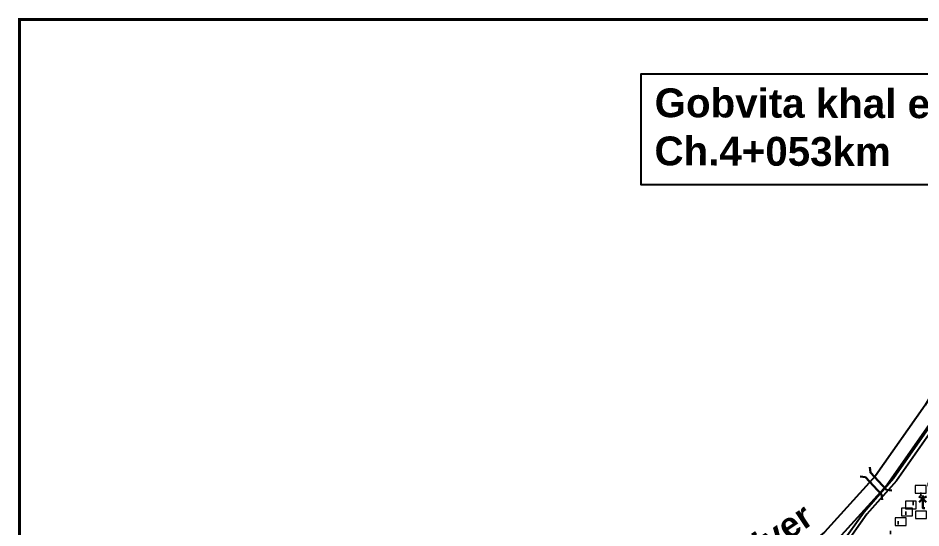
# Model space of a CAD drawing. Header units: millimetres. Extents: x 103 to 36356, y -175259 to -48.
# Drawn here: x 22846 to 24330, y -172506 to -171669 of the extents above; entities that cross this region are included whole.
import ezdxf

# ---------------------------------------------------------------- set-up
doc = ezdxf.new("R2010")
doc.units = ezdxf.units.MM
doc.header["$MEASUREMENT"] = 0
doc.linetypes.add('DOT2', pattern=[0.125, 0, -0.125])
for name, color, linetype in [('boundary', 7, 'Continuous'), ('Home Stead', 151, 'Continuous'), ('Khal', 4, 'Continuous'), ('TEXT', 5, 'Continuous'), ('Trees', 77, 'Continuous')]:
    doc.layers.add(name, color=color, linetype=linetype)
for name, color, linetype, lineweight in [('Bridge or Culvert', 7, 'Continuous', 25), ('HOUSE', 144, 'Continuous', 18), ('PUCCA ROAD', 1, 'Continuous', 30)]:
    doc.layers.add(name, color=color, linetype=linetype, lineweight=lineweight)
doc.styles.add('sum', font='arialbd.ttf')

# ---------------------------------------------------------------- blocks, each defined once
blk = doc.blocks.new('A$C01DB3217')
at = {"layer": 'Trees', "color": 1, "lineweight": 30}
blk.add_lwpolyline([(0, 0.0028), (0, -0.00714), (0.00154, -0.00714)], dxfattribs=at)
for centre, start, end in [((-0.01201, -0.01535), 41.24911, 62.67823), ((0.01201, -0.01535), 117.32177, 138.75089)]:
    blk.add_arc(centre, 0.01949, start, end, dxfattribs=at)
blk = doc.blocks.new('A$C3B865840')
at = {"layer": 'Bridge or Culvert', "color": 7, "linetype": 'Continuous', "lineweight": 30}
for points in [[(0, 43.6), (13.8, 33.1), (91.3, 33.3), (105, 44.2)], [(0.2, 0), (13.9, 10.6), (91.4, 10.9), (105.2, 0.2)]]:
    blk.add_lwpolyline(points, dxfattribs=at)

msp = doc.modelspace()

# ---------------------------------------------------------------- linework, layer by layer
at = {"layer": 'boundary', "color": 0, "const_width": 4.59}
msp.add_lwpolyline([(22848.3, -171671.1), (27878.7, -171671.1), (27878.7, -175256.8), (22848.3, -175256.8), (22848.3, -171671.1)], dxfattribs=at)
at = {"layer": 'Home Stead', "color": 7, "linetype": 'DOT2', "lineweight": 50, "ltscale": 159.474072, "flags": 128}
msp.add_lwpolyline([(24176.5, -174131.2), (24179.5, -173947.3), (24157.5, -173917), (24123.3, -173911.6), (24086, -173928.3), (24040.7, -173977.8), (24008.8, -174001.1), (23991.2, -174009.4), (23976.2, -174001.4), (23966.6, -173980.8), (23964.6, -173945.6), (23971.5, -173889.7), (24006.1, -173796.2), (24007.9, -173747.9), (23994.2, -173721.7), (23944.1, -173712.1), (23900.5, -173720.5), (23833.5, -173756.7), (23814.7, -173757.9), (23803.3, -173744.7), (23808.9, -173714.6), (23822.9, -173645.2), (23800.3, -173586.4), (23768.2, -173531.8), (23778.2, -173489.2), (23811.5, -173424.5), (23826.8, -173365.5), (23809.9, -173318.5), (23733.8, -173208.6), (23716.8, -173123.6), (23695.3, -173047.2), (23690.8, -172971.7), (23708.1, -172944.9), (23828.8, -172865.7), (23971.5, -172779.4), (24144.6, -172667.2), (24227.9, -172579.2), (24395.7, -172366.2), (24423.5, -172295.4), (24479.3, -172221.9), (24517.7, -172194.5), (24581.2, -172166.2), (24645.4, -172137.7), (24741.9, -172111.8), (24796.2, -172074.6), (24840.7, -172037.4), (24862.5, -172017), (24869.1, -172005.4), (24903.4, -172018.7), (24990.6, -172048.7), (24979, -172073), (24964.9, -172101.8), (24925.6, -172128.7), (24892.8, -172149.7), (24877.2, -172152.5), (24834.3, -172153.4), (24791.2, -172156.3), (24768.9, -172165.8), (24761.6, -172174.9), (24763.3, -172197.5), (24762.7, -172253), (24754.8, -172369.3), (24753.2, -172392.3), (24765.8, -172503.6), (24757.4, -172557.3), (24765.5, -172632.9), (24772.7, -172646.9), (24780.4, -172656.9), (24819, -172678), (24840.4, -172685.2), (24850.9, -172694), (24853.4, -172700), (24844.3, -172791.8), (24865.4, -172844.2), (24913.2, -172934.4), (24905.5, -172973.3), (24880.1, -173020.6), (24864.7, -173112.2), (24840, -173199.5), (24833.2, -173245.7), (24833.9, -173383.5), (24809.4, -173447.8), (24696.6, -173536.1), (24612.8, -173546.9), (24522.9, -173580.3), (24424.8, -173615.7), (24374.9, -173655.6), (24307.8, -173712.7), (24309.6, -173804.3), (24342.2, -173845.4), (24353.1, -173934.3), (24341.9, -173988), (24253.6, -174067.6), (24176.5, -174131.2)], dxfattribs=at)
at = {"layer": 'HOUSE'}
for points in [[(24320, -172448.9), (24337.9, -172448.9), (24337.9, -172436.3), (24320, -172436.3), (24320, -172448.9)], [(24304, -172475), (24321.9, -172475), (24321.9, -172462.4), (24304, -172462.4), (24304, -172475)], [(24297.7, -172486.1), (24315.6, -172486.1), (24315.6, -172473.6), (24297.7, -172473.6), (24297.7, -172486.1)], [(24320.5, -172490.9), (24338.4, -172490.9), (24338.4, -172478.4), (24320.5, -172478.4), (24320.5, -172490.9)], [(24287.1, -172502.1), (24305, -172502.1), (24305, -172489.5), (24287.1, -172489.5), (24287.1, -172502.1)]]:
    msp.add_lwpolyline(points, dxfattribs=at)
at = {"layer": 'Khal', "lineweight": 25, "ltscale": 0.1}
for points in [[(24816.1, -171891.1), (24817.6, -171941.5), (24809.3, -171968.4), (24773.5, -172002.4), (24716.9, -172043.3), (24602, -172078.3), (24499.7, -172119), (24435.7, -172165.3), (24382.1, -172228.6), (24336.5, -172304.7), (24254.6, -172420.7), (24171, -172513.1), (24013.4, -172642.3), (23807.6, -172780.2), (23588.1, -172908.2), (23394.3, -172987.8), (23089, -173074), (23046.8, -173090.6)], [(24730.6, -172063.2), (24726.2, -172066.3), (24607.7, -172102.4), (24510, -172141.2), (24452.1, -172183.1), (24402.4, -172241.9), (24357.4, -172316.8), (24273.9, -172435.2), (24187.6, -172530.6), (24027.2, -172662.2), (23819.4, -172801.4), (23597.2, -172930.9), (23399.9, -173011.9), (23094.4, -173098.1), (23055, -173113.7)]]:
    msp.add_lwpolyline(points, dxfattribs=at)
at = {"layer": 'PUCCA ROAD', "lineweight": 25}
for points in [[(24849.7, -171889.4), (24851.5, -171921.8), (24853.4, -171945.1), (24851.7, -171966), (24843.6, -171984.1), (24782.1, -172038.2), (24728.3, -172076), (24660.8, -172095.2), (24605.7, -172110.6), (24536.4, -172140.3), (24492.5, -172164.4), (24452.9, -172196.1), (24407.4, -172251.9), (24346.9, -172346.5), (24289.5, -172428.7), (24240.8, -172483.8), (24203.1, -172537), (24117.1, -172622.6), (24029.4, -172690.7), (23933.4, -172757.9), (23833.9, -172820.9), (23666.8, -172922.2), (23614.7, -172951.5)], [(24341.9, -172343.1), (24284.7, -172425), (24236.1, -172480.1), (24198.5, -172533.1), (24113.2, -172618.1), (24025.9, -172685.9), (23930, -172752.9), (23830.8, -172815.8), (23663.8, -172917.1), (23607.3, -172948.8), (23427.2, -173058.5), (23220.5, -173172.6), (23097.1, -173244.2)]]:
    msp.add_lwpolyline(points, dxfattribs=at)
at = {"layer": 'TEXT', "color": 7}
msp.add_lwpolyline([(24395.1, -171942.6), (23869.8, -171942.6), (23869.8, -171760.4), (24502.3, -171760.4), (24502.3, -171942.6), (24734, -172059.9)], close=True, dxfattribs=at)

# ---------------------------------------------------------------- block references
at = {"layer": 'Khal', "lineweight": 25, "ltscale": 0.1, "xscale": 0.4999999999981151, "yscale": 0.5000000000041406, "zscale": 0.5, "rotation": 312.8979884396886}
msp.add_blockref('A$C3B865840', (24229.8, -172421.4), dxfattribs=at)
at = {"layer": 'Trees', "ltscale": 0.1, "xscale": 2116.853959373475, "yscale": 2116.853959373471, "zscale": 2116.853959373464}
msp.add_blockref('A$C01DB3217', (24332.4, -172458.6), dxfattribs=at)

# ---------------------------------------------------------------- texts
at = {"layer": 'TEXT', "color": 7, "attachment_point": 1, "style": 'sum'}
for s, insert, char_height, width, rotation in [('Gobvita khal end\\PCh.4+053km', (23892.1, -171784.2), 47.386, 917.271, 359.7933), ('Mora Modhumoti River', (23616.7, -172808.9), 41.073, 795.064, 33.8044)]:
    msp.add_mtext(s, dxfattribs=dict(at, insert=insert, char_height=char_height, width=width, rotation=rotation))

doc.saveas('drawing.dxf')
